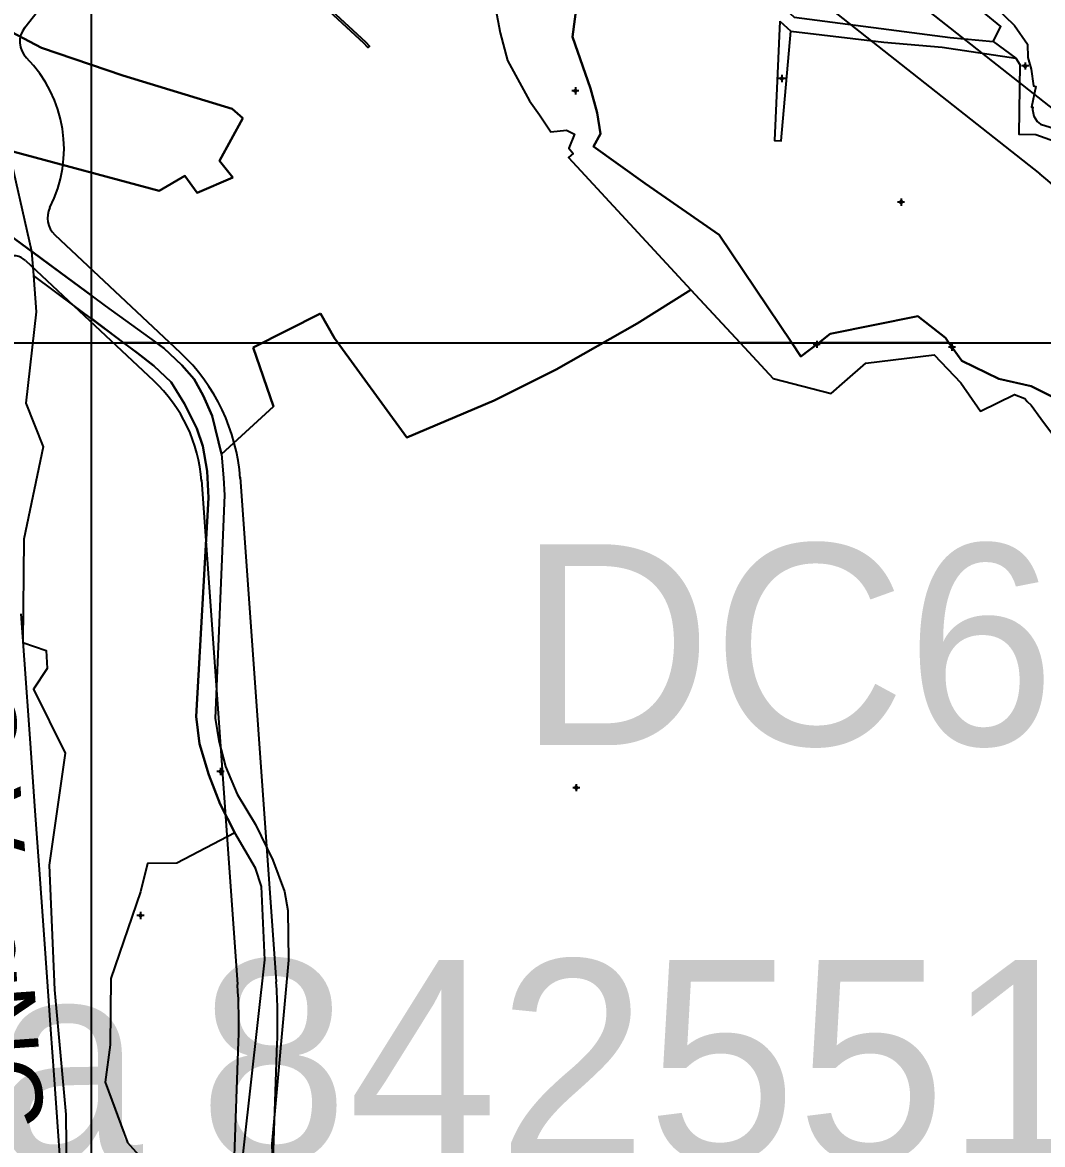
# Model space of a CAD drawing. Extents: x 548357 to 553070, y 1834500 to 1842500.
# Drawn here: x 551476 to 551831.4, y 1839720.7 to 1840111.6 of the extents above; entities that cross this region are included whole.
import ezdxf

# ---------------------------------------------------------------- set-up
doc = ezdxf.new("R2010")
doc.units = 0
for name, color, linetype in [('Level 10', 7, 'Continuous'), ('Level 11', 7, 'Continuous'), ('Level 2', 7, 'Continuous'), ('Level 30', 7, 'Continuous'), ('Level 4', 7, 'Continuous'), ('Level 52', 7, 'Continuous'), ('Level 55', 7, 'Continuous'), ('Level 61', 7, 'Continuous'), ('Level 62', 7, 'Continuous')]:
    doc.layers.add(name, color=color, linetype=linetype)

msp = doc.modelspace()

# ---------------------------------------------------------------- linework, layer by layer
at = {"layer": 'Level 10'}
for p, q in [((551739.91, 1840111.96), (551743.69, 1840108.59)), ((551814.23, 1840104.95), (551822.12, 1840099.07)), ((551479.19, 1840031.88), (551479.81, 1840023.44)), ((551797.58, 1840001.69), (551803.25, 1839993.72))]:
    msp.add_line(p, q, dxfattribs=at)
for points in [[(551668.86, 1840199.11), (551672.17, 1840202.78), (551682.88, 1840190.76), (551684.44, 1840174.14), (551687.69, 1840167.79), (551731.8, 1840125.61), (551744.91, 1840113.4), (551799.24, 1840106.36), (551814.23, 1840104.95)], [(551502.48, 1840173.43), (551518.19, 1840162.12), (551529.66, 1840154.23), (551534.23, 1840151.31), (551563.73, 1840133.82), (551565.37, 1840132.53), (551567.94, 1840128.53), (551576.16, 1840121.99), (551582.14, 1840117.13), (551595.5, 1840104.82), (551596.94, 1840103.36), (551596.29, 1840102.9), (551594.9, 1840104.3), (551581.46, 1840116.73), (551567.15, 1840128.42)], [(551648.61, 1840148.94), (551655.99, 1840146.39), (551666.54, 1840126.98), (551669.31, 1840118.85), (551667.7, 1840106.56), (551673.92, 1840088.54), (551676.22, 1840080.06), (551677.38, 1840072.71), (551674.95, 1840068.38), (551692.92, 1840055.41), (551718.77, 1840037.57), (551744.04, 1840000), (551747.24, 1839995.24)], [(551814.23, 1840104.95), (551816.85, 1840110.14), (551793.85, 1840129.1), (551795.97, 1840132.75), (551814.58, 1840117.4), (551821.7, 1840110.49), (551826.13, 1840103.95), (551826.32, 1840099.31), (551827.48, 1840095.31), (551828.23, 1840089.46), (551829.06, 1840089.3), (551827.54, 1840082.11), (551828.03, 1840082.02), (551827.9, 1840081.3), (551828.37, 1840078.97), (551829.58, 1840077.02), (551830.73, 1840076.12), (551835.62, 1840074.62), (551866.74, 1840065.99)], [(551640.41, 1840119.02), (551642.47, 1840107.94), (551645.04, 1840098.31), (551652.7, 1840084.24), (551656.18, 1840079.36), (551660.08, 1840073.41), (551665.58, 1840074.08), (551668.29, 1840072.67), (551666.32, 1840067.81), (551667.84, 1840065.94), (551666.24, 1840064.55), (551708.91, 1840018.47), (551726.01, 1840000), (551737.53, 1839987.56), (551757.82, 1839982.31), (551762.59, 1839986.48), (551769.91, 1839992.88), (551793.65, 1839995.81), (551802.92, 1839985.99), (551809.8, 1839976.17), (551821.67, 1839982.01), (551825.28, 1839980.62), (551826.09, 1839979.5), (551827.49, 1839978.26), (551830.87, 1839973.54), (551835.23, 1839967.69)], [(551449.71, 1840112.54), (551470.49, 1840070.46), (551479.19, 1840031.88)], [(551739.91, 1840111.96), (551738, 1840070.45), (551740.36, 1840070.32), (551743.69, 1840108.59)], [(551743.69, 1840108.59), (551776.17, 1840104.74), (551796.5, 1840103.01), (551822.12, 1840099.07)], [(551822.12, 1840099.07), (551823.52, 1840096.94), (551823.22, 1840072.67), (551829.09, 1840072.59), (551839.16, 1840068.98), (551848.76, 1840066.13)], [(551479.19, 1840031.88), (551491.72, 1840022.65), (551504.83, 1840012.79), (551525.28, 1839998.11), (551531.52, 1839992.14), (551535.84, 1839987.35), (551539.01, 1839981.64), (551542.04, 1839974.55), (551545.3, 1839961.14), (551546.05, 1839952.96), (551546.34, 1839946.93), (551543.19, 1839869.23), (551544.43, 1839861.3), (551546.74, 1839852.39), (551550.77, 1839842.78), (551557.21, 1839832.1), (551563.29, 1839819.68), (551567.32, 1839808.84), (551568.48, 1839802.21), (551568.74, 1839784.91), (551562.88, 1839720.86), (551563.27, 1839710.01), (551563.76, 1839702.35), (551560.66, 1839693.61)], [(551479.81, 1840023.44), (551480.74, 1840010.77), (551477.22, 1839978.92), (551483.27, 1839963.7), (551476.42, 1839931.55), (551476.11, 1839895.58), (551484.22, 1839892.81), (551484.63, 1839886.48), (551479.83, 1839879.33), (551490.86, 1839857.05), (551485.3, 1839817.97), (551487.21, 1839774.56), (551491.07, 1839731.13), (551491.72, 1839678.58), (551497.14, 1839623.41)], [(551551.03, 1839679.17), (551551.78, 1839690.78), (551550.76, 1839698.68), (551560.45, 1839784.99), (551559.28, 1839810.57), (551557.22, 1839816.96), (551550.03, 1839829.23), (551544.88, 1839839.29), (551540.9, 1839849.44), (551537.7, 1839860.21), (551536.48, 1839869.75), (551540.82, 1839945.93), (551540.38, 1839955.25), (551538.81, 1839963.99), (551536.79, 1839970.12), (551532.43, 1839978.75), (551527.81, 1839986.2), (551521.78, 1839991.93), (551515.92, 1839996.51), (551479.81, 1840023.44)], [(551757.47, 1840003.04), (551788.01, 1840009.2), (551797.58, 1840001.69)], [(551747.24, 1839995.24), (551753.48, 1840000), (551757.47, 1840003.04)], [(551747.24, 1839995.24), (551753.48, 1840000), (551757.47, 1840003.04)], [(551797.58, 1840001.69), (551798.78, 1840000), (551803.25, 1839993.72)], [(551803.25, 1839993.72), (551816.2, 1839987.36), (551827.49, 1839984.86), (551835.83, 1839980.73), (551843.45, 1839974.14), (551840.96, 1839961.92), (551843.14, 1839942.77), (551840.82, 1839937.72), (551839.08, 1839934.25), (551840.08, 1839930.56), (551838.75, 1839928.44), (551837.63, 1839925.72), (551839.5, 1839923.1), (551841.88, 1839921.92), (551845.36, 1839919.86), (551846.42, 1839912.88), (551850.72, 1839902.76)]]:
    msp.add_lwpolyline(points, dxfattribs=at)
at = {"layer": 'Level 11'}
for p, q in [((551825.34, 1840097.04), (551824.71, 1840096.41)), ((551825.34, 1840097.66), (551825.34, 1840097.04)), ((551825.96, 1840096.41), (551825.34, 1840097.04)), ((551740.59, 1840093.29), (551740.59, 1840092.67)), ((551824.71, 1840096.41), (551824.09, 1840096.41)), ((551824.71, 1840096.41), (551825.34, 1840095.79)), ((551825.34, 1840095.79), (551825.96, 1840096.41)), ((551825.34, 1840095.79), (551825.34, 1840095.16)), ((551826.59, 1840096.41), (551825.96, 1840096.41)), ((551739.96, 1840092.04), (551739.34, 1840092.04)), ((551740.59, 1840092.67), (551739.96, 1840092.04)), ((551739.96, 1840092.04), (551740.59, 1840091.42)), ((551741.21, 1840092.04), (551740.59, 1840092.67)), ((551740.59, 1840091.42), (551741.21, 1840092.04)), ((551740.59, 1840091.42), (551740.59, 1840090.79)), ((551741.84, 1840092.04), (551741.21, 1840092.04)), ((551668.02, 1840087.75), (551667.39, 1840087.75)), ((551668.64, 1840088.38), (551668.02, 1840087.75)), ((551668.02, 1840087.75), (551668.64, 1840087.13)), ((551668.64, 1840089), (551668.64, 1840088.38)), ((551669.27, 1840087.75), (551668.64, 1840088.38)), ((551668.64, 1840087.13), (551669.27, 1840087.75)), ((551668.64, 1840087.13), (551668.64, 1840086.5)), ((551669.89, 1840087.75), (551669.27, 1840087.75)), ((551782.13, 1840050.24), (551782.13, 1840049.61)), ((551781.51, 1840048.99), (551780.88, 1840048.99)), ((551782.13, 1840049.61), (551781.51, 1840048.99)), ((551781.51, 1840048.99), (551782.13, 1840048.36)), ((551782.76, 1840048.99), (551782.13, 1840049.61)), ((551782.13, 1840048.36), (551782.76, 1840048.99)), ((551782.13, 1840048.36), (551782.13, 1840047.74)), ((551783.38, 1840048.99), (551782.76, 1840048.99)), ((551752.11, 1839999.43), (551751.48, 1839999.43)), ((551752.73, 1840000.05), (551752.11, 1839999.43)), ((551752.11, 1839999.43), (551752.73, 1839998.8)), ((551752.73, 1840000.68), (551752.73, 1840000.05)), ((551753.36, 1839999.43), (551752.73, 1840000.05)), ((551752.73, 1839998.8), (551753.36, 1839999.43)), ((551753.98, 1839999.43), (551753.36, 1839999.43)), ((551799.87, 1839999.72), (551799.87, 1839999.09)), ((551752.73, 1839998.8), (551752.73, 1839998.18)), ((551799.25, 1839998.47), (551798.62, 1839998.47)), ((551799.87, 1839999.09), (551799.25, 1839998.47)), ((551799.25, 1839998.47), (551799.87, 1839997.84)), ((551800.5, 1839998.47), (551799.87, 1839999.09)), ((551799.87, 1839997.84), (551800.5, 1839998.47)), ((551799.87, 1839997.84), (551799.87, 1839997.22)), ((551801.12, 1839998.47), (551800.5, 1839998.47)), ((551545, 1839851.24), (551544.37, 1839850.61)), ((551545, 1839851.86), (551545, 1839851.24)), ((551545.62, 1839850.61), (551545, 1839851.24)), ((551544.37, 1839850.61), (551543.75, 1839850.61)), ((551544.37, 1839850.61), (551545, 1839849.99)), ((551545, 1839849.99), (551545.62, 1839850.61)), ((551545, 1839849.99), (551545, 1839849.36)), ((551546.25, 1839850.61), (551545.62, 1839850.61)), ((551668.34, 1839844.98), (551667.72, 1839844.98)), ((551668.97, 1839845.6), (551668.34, 1839844.98)), ((551668.34, 1839844.98), (551668.97, 1839844.35)), ((551668.97, 1839846.23), (551668.97, 1839845.6)), ((551669.59, 1839844.98), (551668.97, 1839845.6)), ((551668.97, 1839844.35), (551669.59, 1839844.98)), ((551668.97, 1839844.35), (551668.97, 1839843.73)), ((551670.22, 1839844.98), (551669.59, 1839844.98)), ((551516.49, 1839800.47), (551515.87, 1839800.47)), ((551517.12, 1839801.09), (551516.49, 1839800.47)), ((551516.49, 1839800.47), (551517.12, 1839799.84)), ((551517.12, 1839801.72), (551517.12, 1839801.09)), ((551517.74, 1839800.47), (551517.12, 1839801.09)), ((551517.12, 1839799.84), (551517.74, 1839800.47)), ((551517.12, 1839799.84), (551517.12, 1839799.22)), ((551518.37, 1839800.47), (551517.74, 1839800.47))]:
    msp.add_line(p, q, dxfattribs=at)
for centre in [(551825.34, 1840096.41), (551740.59, 1840092.04), (551668.64, 1840087.75), (551782.13, 1840048.99), (551752.73, 1839999.43), (551799.87, 1839998.47), (551545, 1839850.61), (551668.97, 1839844.98), (551517.12, 1839800.47)]:
    msp.add_circle(centre, 0.15, dxfattribs=at)
at = {"layer": 'Level 2'}
for p, q in [((551640.41, 1840119.02), (551642.47, 1840107.94)), ((551642.47, 1840107.94), (551645.04, 1840098.31)), ((551708.91, 1840018.47), (551726.01, 1840000)), ((551726.01, 1840000), (551737.53, 1839987.56)), ((551769.91, 1839992.88), (551793.65, 1839995.81))]:
    msp.add_line(p, q, dxfattribs=at)
for points in [[(551798.78, 1840000), (551797.58, 1840001.69), (551788.01, 1840009.2), (551757.47, 1840003.04), (551753.48, 1840000), (551747.24, 1839995.24), (551744.04, 1840000), (551718.77, 1840037.57), (551692.92, 1840055.41), (551674.95, 1840068.38), (551677.38, 1840072.71), (551676.22, 1840080.06), (551673.92, 1840088.54), (551667.7, 1840106.56), (551669.31, 1840118.85), (551666.54, 1840126.98), (551655.99, 1840146.39), (551648.61, 1840148.94), (551644.05, 1840150.43)], [(551645.04, 1840098.31), (551652.7, 1840084.24), (551656.18, 1840079.36), (551660.08, 1840073.41)], [(551660.08, 1840073.41), (551665.58, 1840074.08), (551668.29, 1840072.67)], [(551668.29, 1840072.67), (551666.32, 1840067.81), (551667.84, 1840065.94)], [(551667.84, 1840065.94), (551666.24, 1840064.55), (551708.91, 1840018.47)], [(551849.59, 1839900.04), (551850.72, 1839902.76), (551846.42, 1839912.88), (551845.36, 1839919.86), (551841.88, 1839921.92), (551839.5, 1839923.1), (551837.63, 1839925.72), (551838.75, 1839928.44), (551840.08, 1839930.56), (551839.08, 1839934.25), (551840.82, 1839937.72), (551843.14, 1839942.77), (551840.96, 1839961.92), (551843.45, 1839974.14), (551835.83, 1839980.73), (551827.49, 1839984.86), (551816.2, 1839987.36), (551803.25, 1839993.72), (551798.78, 1840000)], [(551793.65, 1839995.81), (551802.92, 1839985.99), (551809.8, 1839976.17)], [(551737.53, 1839987.56), (551757.82, 1839982.31), (551762.59, 1839986.48), (551769.91, 1839992.88)], [(551809.8, 1839976.17), (551821.67, 1839982.01), (551825.28, 1839980.62), (551826.09, 1839979.5), (551827.49, 1839978.26), (551830.87, 1839973.54), (551835.23, 1839967.69), (551835.12, 1839960.05)]]:
    msp.add_lwpolyline(points, dxfattribs=at)
at = {"layer": 'Level 30'}
for p, q in [((551606.69, 1840261.53), (551840.93, 1840076.67)), ((551476.77, 1840109.83), (551582.75, 1840244.11)), ((551593.99, 1840245.44), (551830.47, 1840058.81)), ((551487.23, 1840037.6), (551530.94, 1839996.64)), ((551477.02, 1840028.68), (551521.71, 1839986.79)), ((551551.83, 1839953.17), (551564.4, 1839777.32)), ((551538.37, 1839952.21), (551550.94, 1839776.36))]:
    msp.add_line(p, q, dxfattribs=at)
for points in [[(551475.43, 1839905.53), (551476.57, 1839889.47), (551478.53, 1839862.08), (551480.33, 1839836.9), (551481.68, 1839817.94), (551483.29, 1839795.5), (551484.7, 1839775.75), (551485.77, 1839760.76), (551486.9, 1839744.99), (551488.07, 1839728.53), (551489.13, 1839713.72), (551490, 1839701.6), (551491.05, 1839686.88), (551491.63, 1839678.76), (551492.9, 1839661.01), (551493.8, 1839648.45), (551494.79, 1839634.48), (551495.82, 1839620.19), (551496.77, 1839606.8), (551498.6, 1839581.29), (551500.03, 1839561.27), (551500.95, 1839548.31)], [(551545.72, 1839548.73), (551545.98, 1839603.26), (551551.3, 1839756.58)], [(551559.22, 1839548.67), (551559.47, 1839603), (551564.79, 1839756.12)]]:
    msp.add_lwpolyline(points, dxfattribs=at)
for centre, radius, start, end in [((551483.05, 1840104.87), 8, 141.7202, 224.8465), ((551445.48, 1840067.49), 45, 333.0109, 44.8465), ((551749.74, 1839957.23), 129.75, 0.2624, 51.5228), ((551492.7, 1840043.44), 8, 153.0109, 226.852), ((551472.91, 1840024.3), 6, 46.852, 184.1824), ((551485.29, 1839947.94), 66.75, 4.0884, 46.852), ((551485.29, 1839947.94), 53.25, 4.0884, 46.852), ((551364.91, 1839763.06), 186.5, 358.0106, 4.0884), ((551364.91, 1839763.06), 200, 358.0106, 4.0884)]:
    msp.add_arc(centre, radius, start, end, dxfattribs=at)
at = {"layer": 'Level 52'}
for p, q in [((551491.72, 1840022.65), (551473.12, 1840036.35)), ((551500, 1840016.42), (551491.72, 1840022.65)), ((551500, 1840016.42), (551500, 1840008.39)), ((551708.91, 1840018.47), (551726.01, 1840000)), ((551500, 1840008.39), (551511.24, 1840000)), ((551579.85, 1840010.19), (551556.38, 1839998.32)), ((551584.74, 1840001.64), (551579.85, 1840010.19)), ((551579.85, 1840010.19), (551584.74, 1840001.64)), ((551522.67, 1840000), (551511.24, 1840000)), ((551511.24, 1840000), (551522.67, 1840000)), ((551609.98, 1839967.02), (551584.74, 1840001.64)), ((551744.04, 1840000), (551726.01, 1840000)), ((551726.01, 1840000), (551744.04, 1840000)), ((551744.04, 1840000), (551747.24, 1839995.24)), ((551747.24, 1839995.24), (551753.48, 1840000)), ((551798.78, 1840000), (551753.48, 1840000)), ((551753.48, 1840000), (551798.78, 1840000)), ((551540.82, 1839945.93), (551536.48, 1839869.75)), ((551536.48, 1839869.75), (551537.7, 1839860.21))]:
    msp.add_line(p, q, dxfattribs=at)
for points in [[(551552.81, 1840078.28), (551549.1, 1840081.48), (551510.94, 1840093.11), (551482.69, 1840102.72), (551472.35, 1840108.24), (551449.13, 1840111.67)], [(551449.13, 1840111.67), (551472.35, 1840108.24), (551482.69, 1840102.72), (551510.94, 1840093.11), (551549.1, 1840081.48), (551552.81, 1840078.28)], [(551549.35, 1840057.52), (551544.68, 1840063.33), (551552.81, 1840078.28)], [(551552.81, 1840078.28), (551544.68, 1840063.33), (551549.35, 1840057.52)], [(551453.41, 1840053.69), (551472.69, 1840066.67), (551523.67, 1840052.94)], [(551523.67, 1840052.94), (551472.69, 1840066.67), (551453.41, 1840053.69)], [(551523.67, 1840052.94), (551532.62, 1840058.13), (551536.83, 1840052.18), (551549.35, 1840057.52)], [(551549.35, 1840057.52), (551536.83, 1840052.18), (551532.62, 1840058.13), (551523.67, 1840052.94)], [(551453.41, 1840053.69), (551461.11, 1840045.73), (551473.12, 1840036.35), (551491.72, 1840022.65), (551500, 1840016.42)], [(551500, 1840008.39), (551500, 1840016.42)], [(551584.74, 1840001.64), (551609.98, 1839967.02), (551640.3, 1839979.91), (551661.94, 1839990.61), (551690.14, 1840006.68), (551708.91, 1840018.47)], [(551708.91, 1840018.47), (551690.14, 1840006.68), (551661.94, 1839990.61), (551640.3, 1839979.91), (551609.98, 1839967.02)], [(551726.01, 1840000), (551708.91, 1840018.47)], [(551000, 1840000), (551500, 1840000), (551500, 1840008.39)], [(551556.39, 1839998.32), (551579.85, 1840010.19)], [(551511.24, 1840000), (551515.92, 1839996.51), (551521.78, 1839991.93), (551527.81, 1839986.2), (551532.43, 1839978.75), (551536.79, 1839970.12), (551538.81, 1839963.99), (551540.38, 1839955.25), (551540.82, 1839945.93)], [(551545.3, 1839961.14), (551542.04, 1839974.55), (551539.01, 1839981.64), (551535.84, 1839987.35), (551531.52, 1839992.14), (551525.28, 1839998.11), (551522.67, 1840000)], [(551522.67, 1840000), (551525.28, 1839998.11), (551531.52, 1839992.14), (551535.84, 1839987.35), (551539.01, 1839981.64), (551542.04, 1839974.55), (551545.3, 1839961.14)], [(551753.48, 1840000), (551747.24, 1839995.24), (551744.04, 1840000)], [(551835.83, 1839980.73), (551827.49, 1839984.86), (551816.2, 1839987.36), (551803.25, 1839993.72), (551798.78, 1840000)], [(551798.78, 1840000), (551803.25, 1839993.72), (551816.2, 1839987.36), (551827.49, 1839984.86), (551835.83, 1839980.73)], [(551556.38, 1839998.32), (551563.46, 1839977.81), (551545.3, 1839961.14)], [(551545.3, 1839961.14), (551563.46, 1839977.81), (551556.39, 1839998.32)], [(551537.7, 1839860.21), (551540.9, 1839849.44), (551544.88, 1839839.29), (551550.03, 1839829.23)], [(551550.03, 1839829.23), (551529.77, 1839818.66), (551519.51, 1839818.52), (551517.14, 1839808.66), (551506.82, 1839778.53), (551506.61, 1839755.4), (551504.76, 1839742.42)], [(551504.76, 1839742.42), (551512.56, 1839721.37), (551527.04, 1839705.21)]]:
    msp.add_lwpolyline(points, dxfattribs=at)
at = {"layer": 'Level 61'}
for p, q in [((551500, 1835000), (551500, 1841000)), ((549500, 1840000), (553000, 1840000))]:
    msp.add_line(p, q, dxfattribs=at)

# ---------------------------------------------------------------- texts
at = {"layer": 'Level 4'}
msp.add_text('đườNG HùNG VươNG', height=25.8596, rotation=273.9967, dxfattribs=at).set_placement((551433.32, 1840075.48))
at = {"layer": 'Level 55'}
for s, p in [('842551-7-b', (551537.44, 1839715)), ('842551-7-a', (551039.16, 1839715))]:
    msp.add_text(s, height=70, dxfattribs=at).set_placement(p)
at = {"layer": 'Level 62'}
msp.add_text('DC69', height=70, dxfattribs=at).set_placement((551648.66, 1839859.81))

doc.saveas('drawing.dxf')
